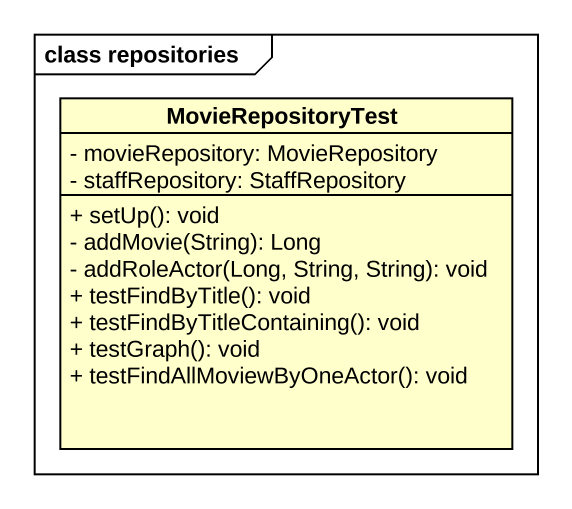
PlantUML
@startuml
mainframe class repositories
hide circle
hide empty members
skinparam classAttributeIconSize 0
class MovieRepositoryTest {
  - movieRepository: MovieRepository
  - staffRepository: StaffRepository
  + setUp(): void
  - addMovie(String): Long
  - addRoleActor(Long, String, String): void
  + testFindByTitle(): void
  + testFindByTitleContaining(): void
  + testGraph(): void
  + testFindAllMoviewByOneActor(): void
}
@enduml
